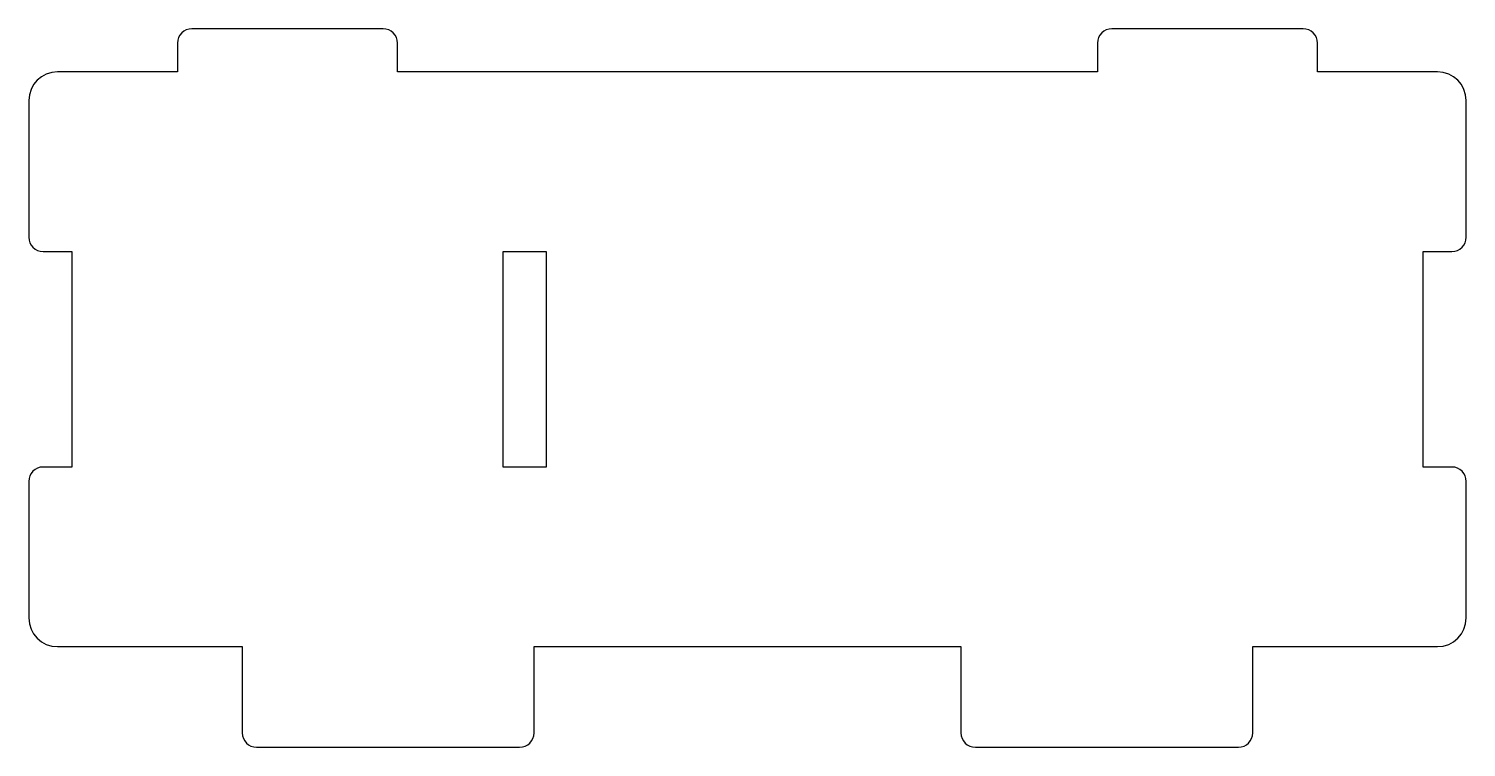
# Model space of a CAD drawing. Header units: millimetres. Extents: x -50 to 50, y -27 to 23.
import ezdxf

# ---------------------------------------------------------------- set-up
doc = ezdxf.new("R2010")
doc.units = ezdxf.units.MM

msp = doc.modelspace()

# ---------------------------------------------------------------- linework, layer by layer
msp.add_lwpolyline([(-49, -7.5, 0.41421), (-50, -8.5), (-50, -18, 0.41421), (-48, -20), (-35.15, -20), (-35.15, -26, 0.41421), (-34.15, -27), (-15.85, -27, 0.41421), (-14.85, -26), (-14.85, -20), (14.85, -20), (14.85, -26, 0.41421), (15.85, -27), (34.15, -27, 0.41421), (35.15, -26), (35.15, -20), (48, -20, 0.41421), (50, -18), (50, -8.5, 0.41421), (49, -7.5), (47, -7.5), (47, 7.5), (49, 7.5, 0.41421), (50, 8.5), (50, 18, 0.41421), (48, 20), (39.65, 20), (39.65, 22, 0.41421), (38.65, 23), (25.35, 23, 0.41421), (24.35, 22), (24.35, 20), (-24.35, 20), (-24.35, 22, 0.41421), (-25.35, 23), (-38.65, 23, 0.41421), (-39.65, 22), (-39.65, 20), (-48, 20, 0.41421), (-50, 18), (-50, 8.5, 0.41421), (-49, 7.5), (-47, 7.5), (-47, -7.5)], format="xyb", close=True)
msp.add_lwpolyline([(-17, 7.5), (-14, 7.5), (-14, -7.5), (-17, -7.5)], close=True)

doc.saveas('drawing.dxf')
